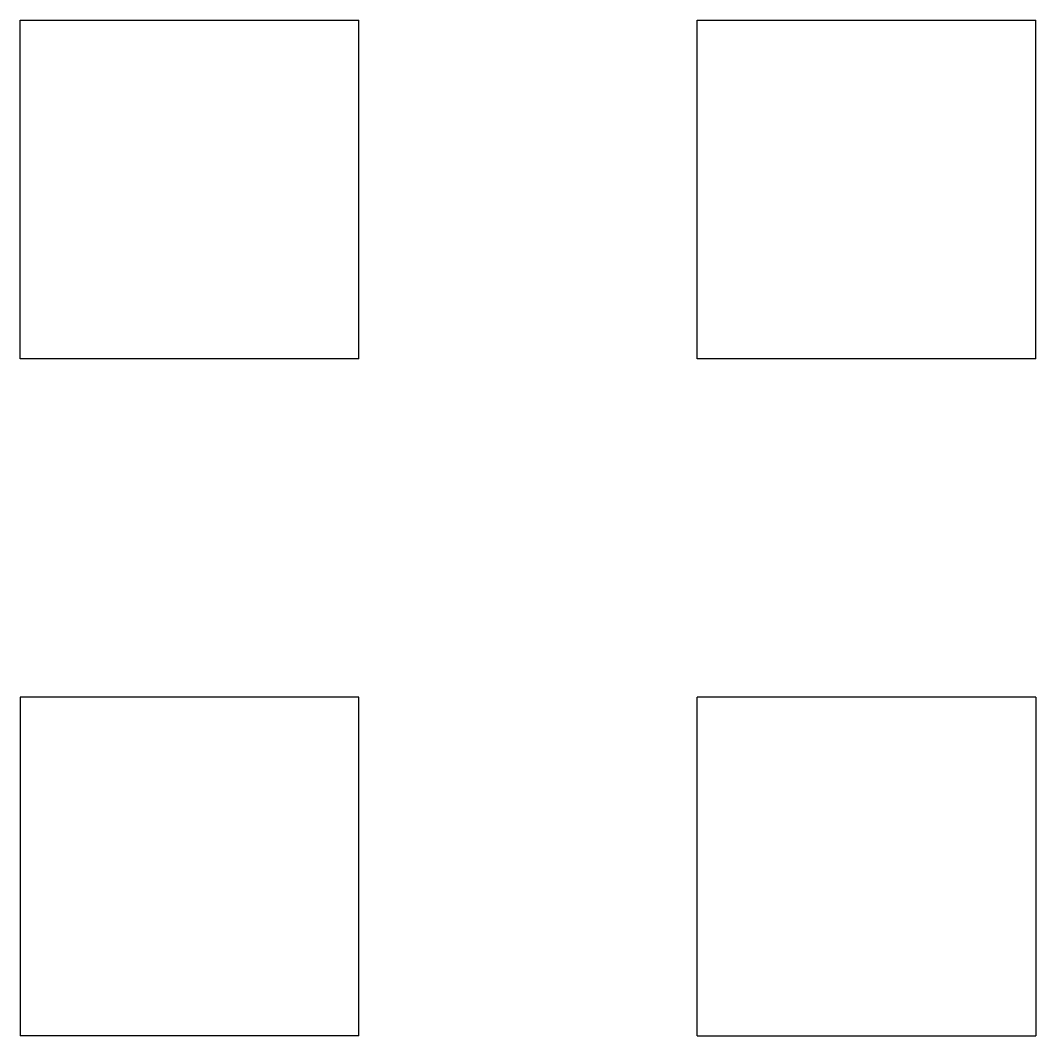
# Model space of a CAD drawing. Header units: inches. Extents: x -1.59 to 1.59, y -1.59 to 1.59.
import ezdxf

# ---------------------------------------------------------------- set-up
doc = ezdxf.new("R2010")
doc.units = ezdxf.units.IN
doc.layers.add('2', color=7, linetype='CONTINUOUS')

msp = doc.modelspace()

# ---------------------------------------------------------------- linework, layer by layer
at = {"layer": '2', "color": 2, "linetype": 'CONTINUOUS'}
for p, q in [((-1.5945, 1.5945), (-0.5315, 1.5945)), ((-1.5945, 0.5315), (-1.5945, 1.5945)), ((-0.5315, 0.5315), (-0.5315, 1.5945)), ((0.5315, 1.5945), (1.5945, 1.5945)), ((0.5315, 0.5315), (0.5315, 1.5945)), ((1.5945, 0.5315), (1.5945, 1.5945)), ((-0.5315, 0.5315), (-1.5945, 0.5315)), ((1.5945, 0.5315), (0.5315, 0.5315)), ((-1.5945, -0.5315), (-1.5945, -1.5945)), ((-0.5315, -0.5315), (-1.5945, -0.5315)), ((-0.5315, -1.5945), (-0.5315, -0.5315)), ((1.5945, -0.5315), (0.5315, -0.5315)), ((0.5315, -1.5945), (0.5315, -0.5315)), ((1.5945, -0.5315), (1.5945, -1.5945)), ((-0.5315, -1.5945), (-1.5945, -1.5945)), ((0.5315, -1.5945), (1.5945, -1.5945))]:
    msp.add_line(p, q, dxfattribs=at)

doc.saveas('drawing.dxf')
